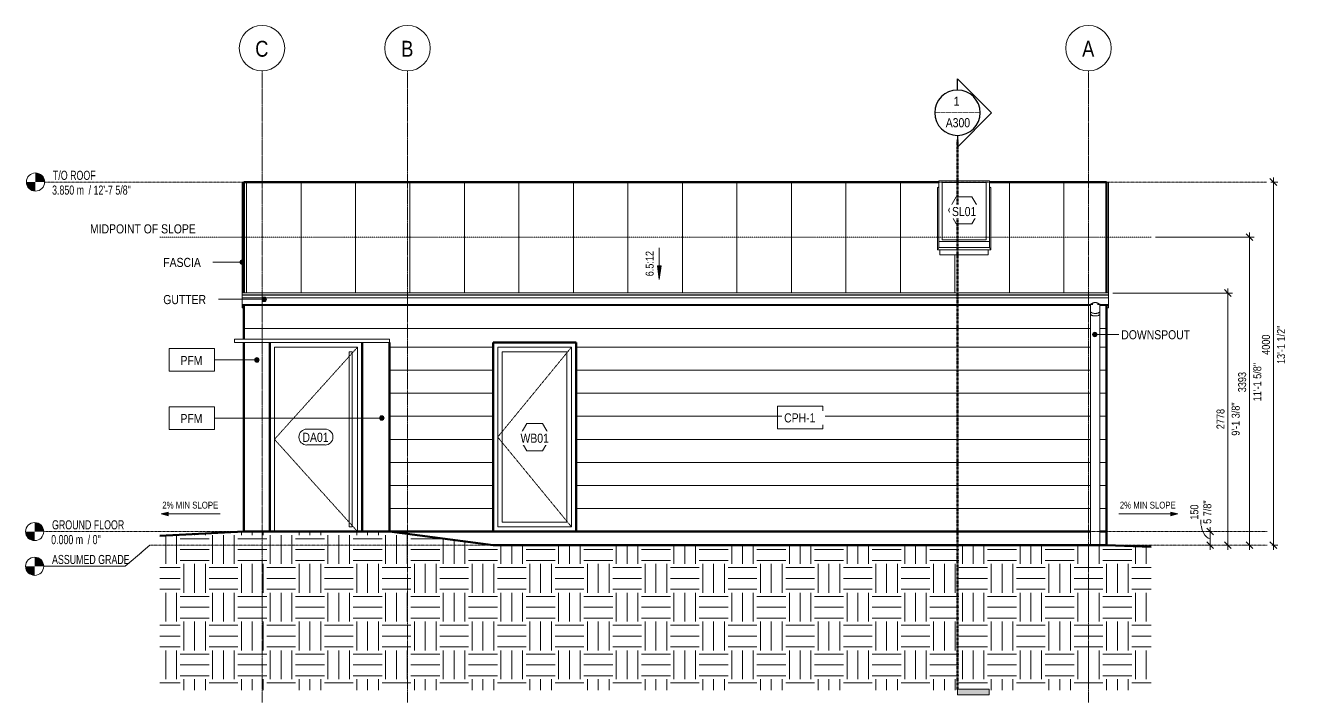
# Model space of a CAD drawing. Header units: millimetres. Extents: x -62626 to -9567, y -1907 to 5592.
# Drawn here: x -23606 to -9567, y -1883 to 5575 of the extents above; entities that cross this region are included whole.
import ezdxf

# ---------------------------------------------------------------- set-up
doc = ezdxf.new("R2010")
doc.units = ezdxf.units.MM
for name, pattern in [('CMHC_Center - Large', [18, 9, -3, 3, -3]), ('CMHC_Center - Medium', [12, 6, -2, 2, -2]), ('CMHC_Center - Small', [4.5, 2.25, -0.75, 0.75, -0.75]), ('CMHC_Dash - Small', [2, 1, -1])]:
    doc.linetypes.add(name, pattern=pattern)
for name, color, linetype, lineweight in [('A-ANNO-DIMS', 7, 'Continuous', 9), ('A-ANNO-DIMS-50', 7, 'Continuous', 9), ('A-ANNO-IDEN', 7, 'Continuous', 9), ('A-ANNO-NOTE', 7, 'Continuous', 9), ('A-DETL-GENF', 7, 'Continuous', 18), ('A-DOOR', 7, 'Continuous', 18), ('A-DOOR-HDLN', 7, 'CMHC_Dash - Small', 18), ('A-DOOR-IDEN', 7, 'Continuous', 18), ('A-FLOR-LEVL', 7, 'Continuous', 9), ('A-FLOR-OTLN', 7, 'Continuous', 18), ('A-GENM', 7, 'Continuous', 18), ('A-GENM-IDEN', 7, 'Continuous', 18), ('A-GLAZ', 7, 'Continuous', 18), ('A-GLAZ-IDEN', 7, 'Continuous', 9), ('A-ROOF', 7, 'Continuous', 18), ('A-ROOF-IDEN', 7, 'Continuous', 9), ('A-ROOF-OTLN', 7, 'Continuous', 18), ('A-ROOF-PATT', 7, 'Continuous', 18), ('A-WALL', 7, 'Continuous', 18), ('A-WALL-PATT', 7, 'Continuous', 18), ('G-ANNO-DIMS', 7, 'Continuous', 9), ('G-ANNO-TEXT', 7, 'Continuous', 9), ('S-GRID', 7, 'Continuous', 9), ('S-GRID-IDEN', 7, 'Continuous', 9)]:
    doc.layers.add(name, color=color, linetype=linetype, lineweight=lineweight)
for name, color, linetype, lineweight, true_color in [('A-DETL', 7, 'Continuous', 18, 0x00a600), ('A-GLAZ-HDLN', 9, 'CMHC_Dash - Small', 18, 0x808080), ('G-ANNO-SYMB', 7, 'CMHC_Center - Small', 9, 0xffc640)]:
    doc.layers.add(name, color=color, linetype=linetype, lineweight=lineweight, true_color=true_color)
doc.styles.add('Arial', font='arial.ttf', dxfattribs={"height": 80})
doc.styles.add('Arial Narrow', font='ARIALN.TTF', dxfattribs={"width": 0.85, "height": 100})
doc.styles.add('Arial Narrow_1', font='ARIALN.TTF', dxfattribs={"height": 100})
doc.styles.add('Arial Narrow_2', font='ARIALN.TTF', dxfattribs={"height": 175})
doc.styles.add('Arial Narrow_3', font='ARIALN.TTF', dxfattribs={"height": 75})
doc.styles.add('Arial Narrow_4', font='ARIALN.TTF', dxfattribs={"height": 87.5})
doc.dimstyles.new('CMHC_Standard__Red_', dxfattribs={"dimscale": 304.8, "dimtxt": 89.55021, "dimasz": 0.246063, "dimexe": 0.164042, "dimexo": 0.164042, "dimgap": 0.04101, "dimtad": 1, "dimdec": 0, "dimzin": 0, "dimdsep": 46, "dimtxsty": 'Arial Narrow_4', "dimblk1": 'OBLIQUE', "dimblk2": 'OBLIQUE', "dimsah": 1, "dimcen": 0.09, "dimdle": 0.164042, "dimazin": 0, "dimtfac": 1, "dimtdec": 4, "dimtix": 1, "dimtmove": 0, "dimatfit": 3, "dimfxl": 1, "dimtvp": 1, "dimtfill": 1, "dimtolj": 1, "dimtzin": 0, "dimarcsym": 2})
doc.dimstyles.new('CMHC_Standard__Red__1', dxfattribs={"dimscale": 304.8, "dimtxt": 89.55021, "dimasz": 0.246063, "dimexe": 0.164042, "dimexo": 0.164042, "dimgap": 0.04101, "dimtad": 1, "dimdec": 0, "dimzin": 0, "dimdsep": 46, "dimtxsty": 'Arial Narrow_4', "dimblk1": 'OBLIQUE', "dimblk2": 'OBLIQUE', "dimsah": 1, "dimcen": 0.09, "dimdle": 0.164042, "dimazin": 0, "dimtfac": 1, "dimtdec": 4, "dimtix": 1, "dimtmove": 1, "dimatfit": 3, "dimfxl": 1, "dimtvp": 1, "dimtfill": 1, "dimtolj": 1, "dimtzin": 0, "dimarcsym": 2})
doc.dimstyles.new('CMHC_Standard__Red__2', dxfattribs={"dimscale": 304.8, "dimtxt": 89.55021, "dimasz": 0.246063, "dimexe": 0.164042, "dimexo": 0.164042, "dimgap": 0.04101, "dimtad": 1, "dimdec": 0, "dimzin": 0, "dimdsep": 46, "dimtxsty": 'Arial Narrow_4', "dimblk1": 'OBLIQUE', "dimblk2": 'OBLIQUE', "dimsah": 1, "dimcen": 0.09, "dimdle": 0.164042, "dimazin": 0, "dimtfac": 1, "dimtdec": 4, "dimtix": 1, "dimtmove": 2, "dimatfit": 3, "dimfxl": 1, "dimtvp": 1, "dimtfill": 1, "dimtolj": 1, "dimtzin": 0, "dimarcsym": 2})

# ---------------------------------------------------------------- blocks, each defined once
blk = doc.blocks.new('Operable - 3_0_x6_10_-8899171-ADU-1 - EAST')
at = {"layer": 'A-GLAZ'}
for p, q in [((3366, 2032), (3366, 51)), ((3366, 2032), (4179, 2032)), ((4179, 2032), (3366, 2032)), ((3366, 51), (3366, 2032)), ((4128, 1981), (3417, 1981)), ((3417, 102), (3417, 1981)), ((3417, 1981), (3417, 102)), ((3417, 1981), (4128, 1981)), ((4128, 1981), (4128, 102)), ((4128, 102), (4128, 1981)), ((4179, 51), (4179, 2032)), ((4179, 2032), (4179, 51)), ((3366, 51), (4179, 51)), ((4179, 51), (3366, 51)), ((4128, 102), (3417, 102)), ((3417, 102), (4128, 102))]:
    blk.add_line(p, q, dxfattribs=at)
at = {"layer": 'A-GLAZ-HDLN'}
for p, q in [((3366, 1041), (4179, 2032)), ((4179, 51), (3366, 1041))]:
    blk.add_line(p, q, dxfattribs=at)
blk = doc.blocks.new('Exterior - Single Panel_ Entry - 915x2032mm-8526291-ADU-1 - EAST')
at = {"layer": 'A-DOOR'}
for p, q in [((908, 0), (908, 2032)), ((908, 2032), (1823, 2032)), ((1731, 1981), (1731, 51)), ((1762, 1981), (1731, 1981)), ((1762, 51), (1762, 1981)), ((1823, 2032), (1823, 0)), ((1731, 51), (1762, 51))]:
    blk.add_line(p, q, dxfattribs=at)
at = {"layer": 'A-DOOR-HDLN'}
for p, q in [((1823, 2032), (908, 1016)), ((908, 1016), (1823, 0))]:
    blk.add_line(p, q, dxfattribs=at)
blk = doc.blocks.new('Skylight - 21_ x 54_ C08-8140695-ADU-1 - EAST')
at = {"layer": 'A-GLAZ'}
for p, q in [((8222, 3798), (8208, 3787)), ((8222, 3865), (8222, 3197)), ((8781, 3865), (8222, 3865)), ((8260, 3847), (8260, 3215)), ((8743, 3847), (8260, 3847)), ((8260, 3847), (8260, 3215)), ((8743, 3847), (8260, 3847)), ((8743, 3215), (8743, 3847)), ((8743, 3215), (8743, 3847)), ((8781, 3197), (8781, 3865)), ((8781, 3798), (8796, 3787)), ((8208, 3787), (8208, 3104)), ((8796, 3104), (8796, 3787)), ((8208, 3104), (8222, 3130)), ((8208, 3104), (8796, 3104)), ((8213, 3104), (8208, 3104)), ((8213, 3104), (8790, 3104)), ((8222, 3197), (8781, 3197)), ((8222, 3174), (8222, 3197)), ((8222, 3130), (8222, 3174)), ((8222, 3130), (8781, 3130)), ((8235, 3047), (8235, 3104)), ((8260, 3215), (8743, 3215)), ((8260, 3215), (8743, 3215)), ((8768, 3047), (8768, 3104)), ((8781, 3197), (8781, 3174)), ((8781, 3174), (8781, 3130)), ((8781, 3130), (8796, 3104)), ((8796, 3104), (8790, 3104)), ((8235, 3047), (8768, 3047))]:
    blk.add_line(p, q, dxfattribs=at)
blk = doc.blocks.new('Level - Standard-1636326-ADU-1 - EAST')
at = {"layer": 'A-FLOR-LEVL'}
h = blk.add_hatch(color=256, dxfattribs=at)
edge = h.paths.add_edge_path()
edge.add_line((-1733, -100), (-1733, 0))
edge.add_line((-1733, 0), (-1833, 0))
edge.add_arc((-1733, 0), 100, 180, 270)
h = blk.add_hatch(color=256, dxfattribs=at)
edge = h.paths.add_edge_path()
edge.add_line((-1733, 0), (-1633, 0))
edge.add_arc((-1733, 0), 100, 0, 90)
edge.add_line((-1733, 100), (-1733, 0))
blk.add_circle((-1733, 0), 100, dxfattribs=at)
blk = doc.blocks.new('Level - Standard-9115857-ADU-1 - EAST')
at = {"layer": 'A-FLOR-LEVL', "true_color": 0xff0000}
h = blk.add_hatch(color=1, dxfattribs=at)
edge = h.paths.add_edge_path()
edge.add_line((-1733, -482), (-1733, -382))
edge.add_line((-1733, -382), (-1833, -382))
edge.add_arc((-1733, -382), 100, 180, 270)
h = blk.add_hatch(color=1, dxfattribs=at)
edge = h.paths.add_edge_path()
edge.add_line((-1733, -382), (-1633, -382))
edge.add_arc((-1733, -382), 100, 0, 90)
edge.add_line((-1733, -282), (-1733, -382))
at = {"layer": 'A-FLOR-LEVL'}
blk.add_circle((-1733, -382), 100, dxfattribs=at)
blk = doc.blocks.new('Section - Standard-407976-ADU-1 - EAST')
at = {"layer": 'G-ANNO-SYMB', "linetype": 'Continuous'}
blk.add_hatch(color=7, dxfattribs=at).paths.add_polyline_path([(8778, -1737), (8428, -1737), (8428, -1797), (8778, -1797)])
at = {"layer": 'G-ANNO-SYMB', "color": 7, "linetype": 'Continuous', "lineweight": 18}
for p, q in [((8428, -1797), (8428, -1737)), ((8428, -1737), (8778, -1737)), ((8778, -1797), (8428, -1797)), ((8778, -1737), (8778, -1797))]:
    blk.add_line(p, q, dxfattribs=at)
blk = doc.blocks.new('Section - Arrow_ Empty-3208400-ADU-1 - EAST')
at = {"layer": 'G-ANNO-SYMB', "color": 7, "linetype": 'Continuous', "lineweight": 25}
for p, q in [((8428, 4864), (8428, 4986)), ((8803, 4611), (8428, 4986)), ((8803, 4611), (8428, 4235)), ((8428, 4364), (8428, 4235))]:
    blk.add_line(p, q, dxfattribs=at)
for start, end in [(90, 270), (90, 270), (270, 90), (270, 90)]:
    blk.add_arc((8428, 4614), 250, start, end, dxfattribs=at)
blk = doc.blocks.new('CMHC_Tag - Window - Plan-8590417-ADU-1 - EAST')
at = {"layer": 'A-ANNO-NOTE'}
for p, q in [((3686, 1191), (3599, 1041)), ((3859, 1191), (3686, 1191)), ((3946, 1041), (3859, 1191)), ((3599, 1041), (3686, 891)), ((3859, 891), (3946, 1041)), ((3686, 891), (3859, 891))]:
    blk.add_line(p, q, dxfattribs=at)
blk = doc.blocks.new('CMHC_Tag - Door - Standard-379181-ADU-1 - EAST')
at = {"layer": 'A-ANNO-NOTE'}
for p, q in [((1465, 1129), (1265, 1129)), ((1265, 954), (1465, 954))]:
    blk.add_line(p, q, dxfattribs=at)
for centre, start, end in [((1265, 1041), 90, 270), ((1465, 1041), 270, 90)]:
    blk.add_arc(centre, 87.5, start, end, dxfattribs=at)
blk = doc.blocks.new('Grid - Standard-408483-ADU-1 - EAST')
at = {"layer": 'S-GRID-IDEN'}
blk.add_circle((9871, 5325), 250, dxfattribs=at)
for start, end in [(0, 180), (180, 360)]:
    blk.add_arc((9871, 5325), 250, start, end, dxfattribs=at)
blk = doc.blocks.new('CMHC_Tag - Window - Elevation-5642712-ADU-1 - EAST')
at = {"layer": 'A-ANNO-NOTE'}
for p, q in [((8415, 3689), (8328, 3539)), ((8588, 3689), (8415, 3689)), ((8675, 3539), (8588, 3689)), ((8328, 3539), (8415, 3389)), ((8588, 3389), (8675, 3539)), ((8415, 3389), (8588, 3389))]:
    blk.add_line(p, q, dxfattribs=at)
blk = doc.blocks.new('CMHC_Tag - Material - Standard-7027297-ADU-1 - EAST')
at = {"layer": 'A-ANNO-NOTE'}
for p, q in [((6447, 1383), (6447, 1133)), ((6947, 1383), (6447, 1383)), ((6947, 1133), (6947, 1383)), ((6447, 1133), (6947, 1133))]:
    blk.add_line(p, q, dxfattribs=at)
blk = doc.blocks.new('CMHC_Graphic - Minimum Slope - 2_ Min-8593698-ADU-1 - EAST')
at = {"layer": 'A-ANNO-NOTE'}
blk.add_hatch(color=256, dxfattribs=at).paths.add_polyline_path([(10779, 215), (10856, 194), (10779, 174)])
for p, q in [((10779, 194), (10206, 194)), ((10779, 215), (10779, 174)), ((10856, 194), (10779, 215)), ((10779, 174), (10856, 194))]:
    blk.add_line(p, q, dxfattribs=at)
blk = doc.blocks.new('CMHC_Graphic - Minimum Slope - 2_ Min-8593703-ADU-1 - EAST')
at = {"layer": 'A-ANNO-NOTE'}
blk.add_hatch(color=256, dxfattribs=at).paths.add_polyline_path([(-261, 215), (-261, 174), (-338, 194)])
for p, q in [((-261, 215), (-338, 194)), ((-338, 194), (-261, 174)), ((-261, 174), (-261, 215)), ((-261, 194), (312, 194))]:
    blk.add_line(p, q, dxfattribs=at)
blk = doc.blocks.new('DIMBLOCK13-ADU-1 - EAST')
at = {"layer": 'A-ANNO-DIMS-50', "color": 1, "lineweight": 18, "true_color": 0xff0000, "transparency": 16777216}
for p, q in [((-9866, 3850), (-9904, 3888)), ((-9866, 3850), (-9829, 3813)), ((-9866, -150), (-9904, -112)), ((-9866, -150), (-9829, -187))]:
    blk.add_line(p, q, dxfattribs=at)
at = {"layer": 'A-ANNO-DIMS-50', "color": 1, "true_color": 0xff0000, "transparency": 16777216}
for p, q in [((-9866, 3850), (-9893, 3850)), ((-9866, 3900), (-9866, -200)), ((-9866, 3850), (-9816, 3850)), ((-9866, -150), (-9883, -150)), ((-9866, -150), (-9816, -150))]:
    blk.add_line(p, q, dxfattribs=at)
at = {"layer": 'A-ANNO-DIMS-50', "color": 0, "transparency": 16777216, "insert": (-9825, 1846), "char_height": 87.5, "width": 506.6, "attachment_point": 1, "rotation": 90, "line_spacing_factor": 0.974696, "style": 'Arial Narrow_4', "bg_fill": 3, "box_fill_scale": 1.25, "bg_fill_color": 256, "bg_fill_true_color": 13158600, "bg_fill_transparency": 0}
blk.add_mtext('13\'-1 1/2"', dxfattribs=at)
at = {"layer": 'A-ANNO-DIMS-50', "color": 0, "transparency": 16777216, "insert": (-9992, 1947), "char_height": 87.5, "width": 266.09, "attachment_point": 1, "rotation": 90, "line_spacing_factor": 0.974696, "style": 'Arial Narrow_4', "bg_fill": 3, "box_fill_scale": 1.25, "bg_fill_color": 256, "bg_fill_true_color": 13158600, "bg_fill_transparency": 0}
blk.add_mtext('4000', dxfattribs=at)
blk = doc.blocks.new('_Oblique')
at = {"color": 0, "linetype": 'ByBlock', "lineweight": -2}
blk.add_line((-0.5, -0.5), (0.5, 0.5), dxfattribs=at)
blk = doc.blocks.new('DIMBLOCK14-ADU-1 - EAST')
at = {"layer": 'A-ANNO-DIMS-50', "color": 1, "true_color": 0xff0000, "transparency": 16777216}
for p, q in [((-10129, 3243), (-11163, 3243)), ((-10129, 3293), (-10129, -200)), ((-10129, 3243), (-10079, 3243)), ((-10129, -150), (-10179, -150)), ((-10129, -150), (-10126, -150))]:
    blk.add_line(p, q, dxfattribs=at)
at = {"layer": 'A-ANNO-DIMS-50', "color": 1, "lineweight": 18, "true_color": 0xff0000, "transparency": 16777216}
for p, q in [((-10129, 3243), (-10166, 3281)), ((-10129, 3243), (-10091, 3206)), ((-10129, -150), (-10166, -112)), ((-10129, -150), (-10091, -187))]:
    blk.add_line(p, q, dxfattribs=at)
at = {"layer": 'A-ANNO-DIMS-50', "color": 0, "transparency": 16777216, "insert": (-10087, 1435), "char_height": 87.5, "width": 506.6, "attachment_point": 1, "rotation": 90, "line_spacing_factor": 0.974696, "style": 'Arial Narrow_4', "bg_fill": 3, "box_fill_scale": 1.25, "bg_fill_color": 256, "bg_fill_true_color": 13158600, "bg_fill_transparency": 0}
blk.add_mtext('11\'-1 5/8"', dxfattribs=at)
at = {"layer": 'A-ANNO-DIMS-50', "color": 0, "transparency": 16777216, "insert": (-10254, 1535), "char_height": 87.5, "width": 266.09, "attachment_point": 1, "rotation": 90, "line_spacing_factor": 0.974696, "style": 'Arial Narrow_4', "bg_fill": 3, "box_fill_scale": 1.25, "bg_fill_color": 256, "bg_fill_true_color": 13158600, "bg_fill_transparency": 0}
blk.add_mtext('3393', dxfattribs=at)
blk = doc.blocks.new('DIMBLOCK15-ADU-1 - EAST')
at = {"layer": 'A-ANNO-DIMS-50', "color": 1, "true_color": 0xff0000, "transparency": 16777216}
for p, q in [((-10366, 2678), (-10366, -200)), ((-10366, 2628), (-11633, 2628)), ((-10366, 2628), (-10316, 2628)), ((-10366, -150), (-10416, -150)), ((-10366, -150), (-10363, -150))]:
    blk.add_line(p, q, dxfattribs=at)
at = {"layer": 'A-ANNO-DIMS-50', "color": 1, "lineweight": 18, "true_color": 0xff0000, "transparency": 16777216}
for p, q in [((-10366, 2628), (-10404, 2666)), ((-10366, 2628), (-10329, 2591)), ((-10366, -150), (-10404, -112)), ((-10366, -150), (-10329, -187))]:
    blk.add_line(p, q, dxfattribs=at)
at = {"layer": 'A-ANNO-DIMS-50', "color": 0, "transparency": 16777216, "insert": (-10325, 1056), "char_height": 87.5, "width": 440.08, "attachment_point": 1, "rotation": 90, "line_spacing_factor": 0.974696, "style": 'Arial Narrow_4', "bg_fill": 3, "box_fill_scale": 1.25, "bg_fill_color": 256, "bg_fill_true_color": 13158600, "bg_fill_transparency": 0}
blk.add_mtext('9\'-1 3/8"', dxfattribs=at)
at = {"layer": 'A-ANNO-DIMS-50', "color": 0, "transparency": 16777216, "insert": (-10492, 1128), "char_height": 87.5, "width": 266.09, "attachment_point": 1, "rotation": 90, "line_spacing_factor": 0.974696, "style": 'Arial Narrow_4', "bg_fill": 3, "box_fill_scale": 1.25, "bg_fill_color": 256, "bg_fill_true_color": 13158600, "bg_fill_transparency": 0}
blk.add_mtext('2778', dxfattribs=at)
blk = doc.blocks.new('DIMBLOCK16-ADU-1 - EAST')
at = {"layer": 'A-ANNO-DIMS-50', "color": 1, "true_color": 0xff0000, "transparency": 16777216}
for p, q in [((-10562, 0), (-10612, 0)), ((-10562, 50), (-10562, -200)), ((-10562, 0), (-10559, 0)), ((-10562, -150), (-10612, -150)), ((-10562, -150), (-10559, -150))]:
    blk.add_line(p, q, dxfattribs=at)
at = {"layer": 'A-ANNO-DIMS-50', "color": 1, "lineweight": 18, "true_color": 0xff0000, "transparency": 16777216}
for p, q in [((-10562, 0), (-10600, 38)), ((-10562, 0), (-10525, -37)), ((-10562, -150), (-10600, -112)), ((-10562, -150), (-10525, -187))]:
    blk.add_line(p, q, dxfattribs=at)
at = {"layer": 'A-ANNO-DIMS-50', "color": 1, "true_color": 0xff0000, "transparency": 16777216}
blk.add_ellipse((-10562, 131), major_axis=(0, 206), ratio=0.504816, start_param=1.570796, end_param=3.141593, dxfattribs=at)
at = {"layer": 'A-ANNO-DIMS-50', "color": 0, "transparency": 16777216, "insert": (-10637, 85), "char_height": 87.5, "width": 310.44, "attachment_point": 1, "rotation": 90, "line_spacing_factor": 0.974696, "style": 'Arial Narrow_4', "bg_fill": 3, "box_fill_scale": 1.25, "bg_fill_color": 256, "bg_fill_true_color": 13158600, "bg_fill_transparency": 0}
blk.add_mtext('5 7/8"', dxfattribs=at)
at = {"layer": 'A-ANNO-DIMS-50', "color": 0, "transparency": 16777216, "insert": (-10780, 131), "char_height": 87.5, "width": 199.57, "attachment_point": 1, "rotation": 90, "line_spacing_factor": 0.974696, "style": 'Arial Narrow_4', "bg_fill": 3, "box_fill_scale": 1.25, "bg_fill_color": 256, "bg_fill_true_color": 13158600, "bg_fill_transparency": 0}
blk.add_mtext('150', dxfattribs=at)

msp = doc.modelspace()

# ---------------------------------------------------------------- hatches: boundary and pattern name
at = {"layer": 'A-ANNO-IDEN'}
h = msp.add_hatch(color=256, dxfattribs=at)
edge = h.paths.add_edge_path()
edge.add_arc((-21058.2, 1890.9), 25, 0, 360)
h = msp.add_hatch(color=256, dxfattribs=at)
edge = h.paths.add_edge_path()
edge.add_arc((-19683.2, 1250.7), 25, 0, 360)
at = {"layer": 'A-DETL-GENF', "true_color": 0x808080}
h = msp.add_hatch(dxfattribs=at)
h.set_pattern_fill('FP_16', color=8, style=0, pattern_type=2)
h.set_pattern_definition([(0, (-20315.54, 0), (317.5, 317.5), [317.5, -317.5]), (0, (-20315.54, 119.06), (317.5, 317.5), [317.5, -317.5]), (0, (-20315.54, 238.12), (317.5, 317.5), [317.5, -317.5]), (90, (-20275.86, 277.8), (-317.5, 317.5), [317.5, -317.5]), (90, (-20156.8, 277.8), (-317.5, 317.5), [317.5, -317.5]), (90, (-20037.73, 277.8), (-317.5, 317.5), [317.5, -317.5])])
h.paths.add_polyline_path([(-19398.3, -1747.3), (-11212.7, -1747.3), (-11212.7, -167.1), (-11701.9, -150), (-18457.7, -150), (-19599.3, 0), (-21201.9, 0), (-22126.8, -48.5), (-22126.8, -1747.3)])
at = {"layer": 'A-GENM-IDEN'}
h = msp.add_hatch(color=256, dxfattribs=at)
edge = h.paths.add_edge_path()
edge.add_arc((-11831.8, 2171), 25, 0, 360)
at = {"layer": 'A-ROOF-IDEN'}
h = msp.add_hatch(color=256, dxfattribs=at)
edge = h.paths.add_edge_path()
edge.add_arc((-21220.9, 2967.9), 25, 0, 360)
h = msp.add_hatch(color=256, dxfattribs=at)
edge = h.paths.add_edge_path()
edge.add_arc((-20978.1, 2558.7), 25, 0, 360)
at = {"layer": 'A-ROOF-PATT', "true_color": 0x808080}
h = msp.add_hatch(dxfattribs=at)
h.set_pattern_fill('FP_14', color=8, style=0, pattern_type=2)
h.set_pattern_definition([(90, (-21772.8, 10751.35), (-600, 4e-14), [])])
h.paths.add_polyline_path([(-21201.9, 2628.2), (-11701.9, 2628.2), (-11701.9, 3850), (-12991.8, 3850), (-12991.8, 3798), (-12977.2, 3786.7), (-12977.2, 3104.5), (-12982.4, 3103.7), (-13004.5, 3103.7), (-13004.5, 3046.6), (-13537.9, 3046.6), (-13537.9, 3103.7), (-13560, 3103.7), (-13565.2, 3104.5), (-13565.2, 3786.7), (-13550.6, 3798), (-13550.6, 3850), (-21201.9, 3850), (-21201.9, 2799.1)])
at = {"layer": 'A-ROOF-PATT', "true_color": 0xb9b9b9}
h = msp.add_hatch(dxfattribs=at)
h.set_pattern_fill('FP_15', color=9, style=0, pattern_type=2)
h.set_pattern_definition([(0, (-21772.83, 2745), (0, 254), [])])
h.paths.add_polyline_path([(-21201.9, 2191), (-11878.7, 2191), (-11878.2, 2467.6), (-11877.9, 2503.3), (-21201.9, 2503.3), (-21201.9, 2420.2)])
h.paths.add_polyline_path([(-11777.1, 2191), (-11701.9, 2191), (-11701.9, 2503.3), (-11777.9, 2503.3), (-11777.1, 2372.9), (-11777.1, 2230.8)])
at = {"layer": 'A-WALL-PATT', "true_color": 0xb9b9b9}
h = msp.add_hatch(dxfattribs=at)
h.set_pattern_fill('FP_13', color=9, style=0, pattern_type=2)
h.set_pattern_definition([(0, (-11844.88, 0), (0, 254), [])])
h.paths.add_polyline_path([(-19599.3, 0), (-18457.7, 0), (-18457.7, 2082.8), (-17543.3, 2082.8), (-17543.3, 0), (-11878.7, 0), (-11878.7, 2191), (-19599.3, 2191), (-19599.3, 147.1)])
h.paths.add_polyline_path([(-11701.9, 0), (-11701.9, 2191), (-11777.1, 2191), (-11777.1, 0), (-11724.3, 0)])

# ---------------------------------------------------------------- linework, layer by layer
at = {"layer": 'A-ANNO-IDEN'}
for p, q in [((-21058.2, 1890.9), (-21523.8, 1890.9)), ((-19683.2, 1250.7), (-21523.8, 1250.7))]:
    msp.add_line(p, q, dxfattribs=at)
for centre in [(-21058.2, 1890.9), (-19683.2, 1250.7)]:
    msp.add_circle(centre, 25, dxfattribs=at)
at = {"layer": 'A-DETL', "color": 7, "linetype": 'CMHC_Dash - Small'}
for p, q in [((-11212.7, 3243), (-22126.8, 3243)), ((-21201.9, 0), (-21303.5, 0)), ((-21201.9, 0), (-21303.5, 0)), ((-17543.3, 0), (-19599.3, 0))]:
    msp.add_line(p, q, dxfattribs=at)
at = {"layer": 'A-DETL', "color": 7, "lineweight": 50}
for p, q in [((-21201.9, 0), (-22126.8, -48.5)), ((-19599.3, 0), (-21201.9, 0)), ((-18457.7, -150), (-19599.3, 0)), ((-11701.9, -150), (-18457.7, -150)), ((-11212.7, -167.1), (-11701.9, -150))]:
    msp.add_line(p, q, dxfattribs=at)
at = {"layer": 'A-FLOR-LEVL', "color": 1, "linetype": 'CMHC_Center - Medium', "true_color": 0xff0000}
msp.add_line((-22238, -150), (-9932.8, -150), dxfattribs=at)
at = {"layer": 'A-FLOR-OTLN', "lineweight": 50}
for p, q in [((-11878.6, 0), (-19599.3, 0)), ((-11701.9, -150), (-11701.9, 0))]:
    msp.add_line(p, q, dxfattribs=at)
at = {"layer": 'A-GENM'}
for p, q in [((-11878.7, 2507.4), (-11878.7, 2506.3)), ((-11878.7, 2503.3), (-11878.7, 2424.3)), ((-11878.7, 2424.3), (-11878.7, 2396.2)), ((-11878.7, 2396.2), (-11878.7, -150)), ((-11878.6, 2506.2), (-11853.9, 2506.2)), ((-11801.9, 2506.2), (-11777.1, 2506.2)), ((-11777.1, 2506.3), (-11777.1, 2507.4)), ((-11777.1, 2424.3), (-11777.1, 2503.3)), ((-11777.1, 2396.2), (-11777.1, 2424.3)), ((-11777.1, -150), (-11777.1, 2396.2))]:
    msp.add_line(p, q, dxfattribs=at)
for points, knots in [([(-11878.7, 2503.3), (-11878.7, 2503.3), (-11878.5, 2503.4), (-11877.9, 2503.7), (-11877, 2504.3), (-11876.2, 2504.9), (-11875.9, 2505.1)], [-0.5, -0.5, -0.5, -0.5, -0.47222222, -0.44444444, -0.41666667, -0.39644919, -0.39644919, -0.39644919, -0.39644919]), ([(-11827.9, 2403.3), (-11832.3, 2403.3), (-11841.2, 2403.8), (-11853.6, 2405.9), (-11864.2, 2409.3), (-11871, 2413), (-11875, 2416.3), (-11877.1, 2418.9), (-11878.4, 2421.6), (-11878.7, 2423.4), (-11878.7, 2424.3)], [0, 0, 0, 0, 0.08333333, 0.16666667, 0.25, 0.33333333, 0.375, 0.41666667, 0.45833333, 0.5, 0.5, 0.5, 0.5]), ([(-11827.9, 2375.2), (-11832.3, 2375.2), (-11841.2, 2375.7), (-11853.6, 2377.8), (-11864.2, 2381.2), (-11871, 2384.9), (-11875, 2388.2), (-11877.1, 2390.8), (-11878.4, 2393.5), (-11878.7, 2395.3), (-11878.7, 2396.2)], [0, 0, 0, 0, 0.08333333, 0.16666667, 0.25, 0.33333333, 0.375, 0.41666667, 0.45833333, 0.5, 0.5, 0.5, 0.5]), ([(-11872.7, 2507.1), (-11872.4, 2507.4), (-11871.6, 2507.8), (-11870.5, 2508.4), (-11868.9, 2509.4), (-11866.7, 2510.8), (-11864.2, 2512.2), (-11862.4, 2513.1), (-11861.4, 2513.6), (-11861, 2513.9), (-11860.8, 2514)], [-0.34722222, -0.34722222, -0.34722222, -0.34722222, -0.33333333, -0.31944444, -0.30555556, -0.27777778, -0.25, -0.23611111, -0.22916667, -0.22429818, -0.22429818, -0.22429818, -0.22429818]), ([(-11860.5, 2514.1), (-11860.2, 2514.2), (-11859.7, 2514.5), (-11858.6, 2515), (-11856.5, 2516), (-11853.5, 2517.4), (-11850.3, 2518.7), (-11847.7, 2519.6), (-11845.6, 2520.2), (-11843.5, 2520.7), (-11840.7, 2521.4), (-11835.5, 2522.3), (-11831, 2522.8), (-11827.9, 2522.9)], [-0.22222222, -0.22222222, -0.22222222, -0.22222222, -0.21527778, -0.20833333, -0.19444444, -0.16666667, -0.13888889, -0.125, -0.11111111, -0.09722222, -0.08333333, -0.05555556, 0, 0, 0, 0]), ([(-11827.9, 2522.9), (-11824.8, 2522.8), (-11820.2, 2522.3), (-11815.1, 2521.4), (-11812.2, 2520.7), (-11810.1, 2520.2), (-11808.1, 2519.6), (-11805.4, 2518.7), (-11802.2, 2517.4), (-11799.2, 2516), (-11797.2, 2515), (-11796.1, 2514.5), (-11795.5, 2514.2), (-11795.3, 2514.1)], [-1, -1, -1, -1, -0.94444444, -0.91666667, -0.90277778, -0.88888889, -0.875, -0.86111111, -0.83333333, -0.80555556, -0.79166667, -0.78472222, -0.77777778, -0.77777778, -0.77777778, -0.77777778]), ([(-11777.1, 2424.3), (-11777.1, 2423.4), (-11777.4, 2421.6), (-11778.7, 2418.9), (-11780.8, 2416.3), (-11784.7, 2413), (-11791.5, 2409.3), (-11802.2, 2405.9), (-11814.6, 2403.8), (-11823.5, 2403.3), (-11827.9, 2403.3)], [0.5, 0.5, 0.5, 0.5, 0.54166667, 0.58333333, 0.625, 0.66666667, 0.75, 0.83333333, 0.91666667, 1, 1, 1, 1]), ([(-11777.1, 2396.2), (-11777.1, 2395.3), (-11777.4, 2393.5), (-11778.7, 2390.8), (-11780.8, 2388.2), (-11784.7, 2384.9), (-11791.5, 2381.2), (-11802.2, 2377.8), (-11814.6, 2375.7), (-11823.5, 2375.2), (-11827.9, 2375.2)], [0.5, 0.5, 0.5, 0.5, 0.54166667, 0.58333333, 0.625, 0.66666667, 0.75, 0.83333333, 0.91666667, 1, 1, 1, 1]), ([(-11795, 2514), (-11794.8, 2513.9), (-11794.3, 2513.6), (-11793.4, 2513.1), (-11791.5, 2512.2), (-11789.1, 2510.8), (-11786.9, 2509.4), (-11785.3, 2508.4), (-11784.1, 2507.8), (-11783.4, 2507.4), (-11783.1, 2507.1)], [-0.77570182, -0.77570182, -0.77570182, -0.77570182, -0.77083333, -0.76388889, -0.75, -0.72222222, -0.69444444, -0.68055556, -0.66666667, -0.65277778, -0.65277778, -0.65277778, -0.65277778]), ([(-11779.9, 2505.1), (-11779.5, 2504.9), (-11778.8, 2504.3), (-11778.2, 2503.9), (-11777.9, 2503.8)], [-0.603550814, -0.603550814, -0.603550814, -0.603550814, -0.583333333, -0.555555556, -0.555555556, -0.555555556, -0.555555556])]:
    msp.add_open_spline(points, degree=3, knots=knots, dxfattribs=at)
at = {"layer": 'A-GENM-IDEN'}
msp.add_line((-11831.8, 2171), (-11540.4, 2171), dxfattribs=at)
msp.add_circle((-11831.8, 2171), 25, dxfattribs=at)
at = {"layer": 'A-ROOF', "lineweight": 50}
for p, q in [((-13550.6, 3850), (-21201.9, 3850)), ((-21201.9, 3850), (-21201.9, 2628.2)), ((-11701.9, 3850), (-12991.8, 3850)), ((-11701.9, 2628.2), (-11701.9, 3850)), ((-21201.9, 2503.3), (-21201.9, 2191)), ((-11701.9, 2191), (-11701.9, 2503.3))]:
    msp.add_line(p, q, dxfattribs=at)
at = {"layer": 'A-ROOF-IDEN'}
for p, q in [((-21220.9, 2967.9), (-21658.9, 2967.9)), ((-20978.1, 2558.7), (-21605.9, 2558.7))]:
    msp.add_line(p, q, dxfattribs=at)
for centre in [(-21220.9, 2967.9), (-20978.1, 2558.7)]:
    msp.add_circle(centre, 25, dxfattribs=at)
at = {"layer": 'A-ROOF-OTLN'}
for p, q in [((-21220.9, 3850), (-21201.9, 3850)), ((-21220.9, 3850), (-21220.9, 2609.7)), ((-11682.9, 3850), (-11701.9, 3850)), ((-11682.9, 2609.7), (-11682.9, 3850)), ((-21220.9, 2628.2), (-11682.9, 2628.2)), ((-21220.9, 2609.3), (-21220.9, 2491.4)), ((-11682.9, 2609.3), (-21220.9, 2609.3)), ((-11682.9, 2603.2), (-21220.9, 2603.2)), ((-21220.9, 2574.3), (-11682.9, 2574.3)), ((-11682.9, 2491.4), (-11682.9, 2609.3)), ((-21220.9, 2503.2), (-11852.2, 2503.2)), ((-21201.9, 2491.4), (-21220.9, 2491.4)), ((-21220.9, 2491), (-21220.9, 2466.4)), ((-21220.9, 2466.4), (-21201.9, 2466.4)), ((-11803.3, 2503.2), (-11682.9, 2503.2)), ((-11701.9, 2491.4), (-11682.9, 2491.4)), ((-11701.9, 2466.4), (-11682.9, 2466.4)), ((-11682.9, 2466.4), (-11682.9, 2491))]:
    msp.add_line(p, q, dxfattribs=at)
at = {"layer": 'A-WALL'}
for p, q in [((-21303.5, 2120.9), (-21303.5, 2082.8)), ((-19599.3, 2120.9), (-21303.5, 2120.9)), ((-19599.3, 2120.9), (-19599.3, 2082.8)), ((-21303.5, 2082.8), (-19599.3, 2082.8))]:
    msp.add_line(p, q, dxfattribs=at)
at = {"layer": 'A-WALL', "lineweight": 50}
for p, q in [((-21201.9, 2120.9), (-21201.9, 2191)), ((-11701.9, 0), (-11701.9, 2191)), ((-21201.9, 0), (-21201.9, 2082.8)), ((-20915.9, 0), (-20915.9, 2082.8)), ((-19899.3, 2082.8), (-19899.3, 0)), ((-19599.3, 2082.8), (-19599.3, 0)), ((-18457.7, 0), (-18457.7, 2082.8)), ((-18457.7, 2082.8), (-17543.3, 2082.8)), ((-17543.3, 2082.8), (-17543.3, 0)), ((-11777.2, 0), (-11701.9, 0))]:
    msp.add_line(p, q, dxfattribs=at)
at = {"layer": 'G-ANNO-SYMB', "color": 8, "linetype": 'CMHC_Center - Medium', "lineweight": 50, "true_color": 0x808080}
msp.add_line((-13345.1, 4313.8), (-13345.1, -1746.6), dxfattribs=at)
at = {"layer": 'S-GRID', "color": 8, "linetype": 'CMHC_Center - Large', "true_color": 0x808080}
for p, q in [((-21001.9, -1882.8), (-21001.9, 5074.8)), ((-19399.3, -1882.8), (-19399.3, 5074.8)), ((-11901.9, -1882.8), (-11901.9, 5074.8))]:
    msp.add_line(p, q, dxfattribs=at)

# ---------------------------------------------------------------- block references
at = {"layer": 'A-ANNO-IDEN'}
for p in [(-28471.1, 632.4), (-28471.1, -7.8), (-21772.8, 0)]:
    msp.add_blockref('CMHC_Tag - Material - Standard-7027297-ADU-1 - EAST', p, dxfattribs=at)
at = {"layer": 'A-ANNO-NOTE'}
for name in ['CMHC_Graphic - Minimum Slope - 2_ Min-8593703-ADU-1 - EAST', 'CMHC_Graphic - Minimum Slope - 2_ Min-8593698-ADU-1 - EAST']:
    msp.add_blockref(name, (-21772.8, 0), dxfattribs=at)
at = {"layer": 'A-DOOR-HDLN'}
msp.add_blockref('Exterior - Single Panel_ Entry - 915x2032mm-8526291-ADU-1 - EAST', (-21772.8, 0), dxfattribs=at)
at = {"layer": 'A-DOOR-IDEN'}
msp.add_blockref('CMHC_Tag - Door - Standard-379181-ADU-1 - EAST', (-21772.8, 0), dxfattribs=at)
at = {"layer": 'A-FLOR-LEVL'}
for name, p in [('Level - Standard-1636326-ADU-1 - EAST', (-21762.9, 3850)), ('Level - Standard-1636326-ADU-1 - EAST', (-21772.8, 0)), ('Level - Standard-9115857-ADU-1 - EAST', (-21772.8, 0))]:
    msp.add_blockref(name, p, dxfattribs=at)
at = {"layer": 'A-GLAZ'}
for name in ['Skylight - 21_ x 54_ C08-8140695-ADU-1 - EAST', 'Operable - 3_0_x6_10_-8899171-ADU-1 - EAST']:
    msp.add_blockref(name, (-21772.8, 0), dxfattribs=at)
at = {"layer": 'A-GLAZ-IDEN'}
for name in ['CMHC_Tag - Window - Elevation-5642712-ADU-1 - EAST', 'CMHC_Tag - Window - Plan-8590417-ADU-1 - EAST']:
    msp.add_blockref(name, (-21772.8, 0), dxfattribs=at)
at = {"layer": 'G-ANNO-SYMB', "color": 7, "linetype": 'Continuous', "lineweight": 25}
for name in ['Section - Arrow_ Empty-3208400-ADU-1 - EAST', 'Section - Standard-407976-ADU-1 - EAST']:
    msp.add_blockref(name, (-21772.8, 0), dxfattribs=at)
at = {"layer": 'S-GRID-IDEN'}
for p in [(-30872.8, 0), (-29270.2, 0), (-21772.8, 0)]:
    msp.add_blockref('Grid - Standard-408483-ADU-1 - EAST', p, dxfattribs=at)

# ---------------------------------------------------------------- texts
at = {"layer": 'A-ANNO-NOTE', "char_height": 75, "width": 757.595, "attachment_point": 1, "style": 'Arial Narrow_3'}
for insert in [(-22099.6, 328.8), (-11556.8, 328.8)]:
    msp.add_mtext('2% MIN SLOPE', dxfattribs=dict(at, insert=insert))
at = {"layer": 'A-DOOR-IDEN', "lineweight": 9, "insert": (-20556, 1088.3), "char_height": 100, "width": 356.751, "attachment_point": 1, "style": 'Arial Narrow_1'}
msp.add_mtext('DA01', dxfattribs=at)
at = {"layer": 'G-ANNO-SYMB', "color": 7, "linetype": 'Continuous', "attachment_point": 1}
for s, insert, char_height, width, style in [('1', (-13386.1, 4790), 100, 80.169, 'Arial Narrow_1'), ('________', (-13596.5, 4715.6), 80, 609.282, 'Arial'), ('A300', (-13473.2, 4553.9), 100, 336.709, 'Arial Narrow_1')]:
    msp.add_mtext(s, dxfattribs=dict(at, insert=insert, char_height=char_height, width=width, style=style))

# ---------------------------------------------------------------- next in the draw order: texts
at = {"layer": 'A-ANNO-IDEN', "char_height": 100, "attachment_point": 1, "style": 'Arial Narrow_1', "bg_fill": 3, "box_fill_scale": 1.25, "bg_fill_color": 256, "bg_fill_true_color": 13158600, "bg_fill_transparency": 0}
for s, insert, width in [('PFM', (-21899.6, 1934.8), 300.633), ('PFM', (-21899.6, 1294.6), 300.633), ('CPH-1', (-15252.6, 1302.4), 424.894)]:
    msp.add_mtext(s, dxfattribs=dict(at, insert=insert, width=width))
at = {"layer": 'A-FLOR-LEVL', "char_height": 100, "attachment_point": 1, "style": 'Arial Narrow', "bg_fill": 3, "box_fill_scale": 1.25, "bg_fill_color": 256, "bg_fill_true_color": 13158600, "bg_fill_transparency": 0}
for s, insert, width in [('T/O ROOF', (-23303.9, 3974.4), 579.219), ('GROUND FLOOR', (-23313.8, 124.4), 971.044)]:
    msp.add_mtext(s, dxfattribs=dict(at, insert=insert, width=width))
at = {"layer": 'A-GENM-IDEN', "lineweight": 9, "insert": (-11540.4, 2218.1), "char_height": 100, "width": 929.957, "attachment_point": 1, "style": 'Arial Narrow_1', "bg_fill": 3, "box_fill_scale": 1.25, "bg_fill_color": 256, "bg_fill_true_color": 13158600, "bg_fill_transparency": 0}
msp.add_mtext('DOWNSPOUT', dxfattribs=at)
at = {"layer": 'A-GLAZ-IDEN', "char_height": 100, "attachment_point": 1, "style": 'Arial Narrow_1', "bg_fill": 3, "box_fill_scale": 1.25, "bg_fill_color": 256, "bg_fill_true_color": 13158600, "bg_fill_transparency": 0}
for s, insert, width in [('SL01', (-13404.6, 3575.5), 336.709), ('WB01', (-18155.4, 1078.3), 388.818)]:
    msp.add_mtext(s, dxfattribs=dict(at, insert=insert, width=width))
at = {"layer": 'A-ROOF-IDEN', "char_height": 100, "attachment_point": 1, "style": 'Arial Narrow_1', "bg_fill": 3, "box_fill_scale": 1.25, "bg_fill_color": 256, "bg_fill_true_color": 13158600, "bg_fill_transparency": 0}
for s, insert, width in [('FASCIA', (-22088.9, 3015), 517.088), ('GUTTER', (-22088.9, 2605.8), 581.223)]:
    msp.add_mtext(s, dxfattribs=dict(at, insert=insert, width=width))
at = {"layer": 'G-ANNO-DIMS', "insert": (-16777.7, 2812.1), "char_height": 87.5, "width": 333.115, "attachment_point": 1, "rotation": 90, "line_spacing_factor": 0.974696, "style": 'Arial Narrow_4', "bg_fill": 3, "box_fill_scale": 1.25, "bg_fill_color": 256, "bg_fill_true_color": 13158600, "bg_fill_transparency": 0}
msp.add_mtext('6.5:12', dxfattribs=at)
at = {"layer": 'G-ANNO-TEXT', "insert": (-22895.7, 3384.5), "char_height": 100, "width": 1443.037, "attachment_point": 1, "style": 'Arial Narrow_1', "bg_fill": 3, "box_fill_scale": 1.25, "bg_fill_color": 256, "bg_fill_true_color": 13158600, "bg_fill_transparency": 0}
msp.add_mtext('MIDPOINT OF SLOPE', dxfattribs=at)
at = {"layer": 'S-GRID-IDEN', "char_height": 175, "attachment_point": 1, "style": 'Arial Narrow_2', "bg_fill": 3, "box_fill_scale": 1.25, "bg_fill_color": 256, "bg_fill_true_color": 13158600, "bg_fill_transparency": 0}
for s, insert, width in [('C', (-21076.4, 5405.9), 176.371), ('B', (-19468.8, 5405.9), 164.346), ('A', (-11971.4, 5405.9), 164.346)]:
    msp.add_mtext(s, dxfattribs=dict(at, insert=insert, width=width))

# ---------------------------------------------------------------- next in the draw order: hatches: boundary and pattern name
at = {"layer": 'G-ANNO-DIMS'}
msp.add_hatch(color=256, dxfattribs=at).paths.add_polyline_path([(-16628.2, 2775.9), (-16608.4, 2925.9), (-16647.9, 2925.9)])

# ---------------------------------------------------------------- next in the draw order: linework, layer by layer
for p, q in [((-16628.2, 3125.9), (-16628.2, 2775.9)), ((-16608.4, 2925.9), (-16647.9, 2925.9)), ((-16647.9, 2925.9), (-16628.2, 2775.9)), ((-16628.2, 2775.9), (-16608.4, 2925.9))]:
    msp.add_line(p, q, dxfattribs=at)

# ---------------------------------------------------------------- next in the draw order: texts
at = {"layer": 'A-FLOR-LEVL', "char_height": 100, "width": 439.525, "attachment_point": 1, "style": 'Arial Narrow', "bg_fill": 3, "box_fill_scale": 1.25, "bg_fill_color": 256, "bg_fill_true_color": 13158600, "bg_fill_transparency": 0}
for s, insert in [('3.850 m', (-23313.3, 3811.7)), ('0.000 m', (-23323.2, -38.3))]:
    msp.add_mtext(s, dxfattribs=dict(at, insert=insert))

# ---------------------------------------------------------------- next in the draw order: texts
at = {"layer": 'A-FLOR-LEVL', "char_height": 100, "attachment_point": 1, "style": 'Arial Narrow', "bg_fill": 3, "box_fill_scale": 1.25, "bg_fill_color": 256, "bg_fill_true_color": 13158600, "bg_fill_transparency": 0}
for s, insert, width in [('/ 12\'-7 5/8"', (-22911.3, 3811.7), 586.034), ('/ 0"', (-22921.2, -38.3), 180.58)]:
    msp.add_mtext(s, dxfattribs=dict(at, insert=insert, width=width))

# ---------------------------------------------------------------- next in the draw order: linework, layer by layer
at = {"layer": 'A-FLOR-LEVL', "color": 8, "linetype": 'CMHC_Center - Medium', "true_color": 0x808080}
for p, q in [((-23396, 3850), (-9942.7, 3850)), ((-23405.9, 0), (-9932.8, 0))]:
    msp.add_line(p, q, dxfattribs=at)

# ---------------------------------------------------------------- next in the draw order: texts
at = {"layer": 'A-FLOR-LEVL', "color": 1, "true_color": 0xff0000, "insert": (-23313.8, -257.4), "char_height": 100, "width": 1056.223, "attachment_point": 1, "style": 'Arial Narrow', "bg_fill": 3, "box_fill_scale": 1.25, "bg_fill_color": 256, "bg_fill_true_color": 13158600, "bg_fill_transparency": 0}
msp.add_mtext('ASSUMED GRADE', dxfattribs=at)

# ---------------------------------------------------------------- next in the draw order: linework, layer by layer
at = {"layer": 'A-FLOR-LEVL', "color": 1, "true_color": 0xff0000}
for p, q in [((-22238, -150), (-22507.9, -381.9)), ((-22507.9, -381.9), (-23405.9, -381.9))]:
    msp.add_line(p, q, dxfattribs=at)

# ---------------------------------------------------------------- next in the draw order: dimensions: what is measured, and where the dimension line sits
at = {"layer": 'A-ANNO-DIMS', "color": 1, "true_color": 0xff0000}
dim = msp.add_linear_dim(base=(-9866.2, -150), p1=(-9942.7, 3850), p2=(-9932.8, -150), angle=90, dimstyle='CMHC_Standard__Red__2', override={"dimpost": '<>\\X', "dimfxl": 4000.012305}, dxfattribs=at)
dim.commit()
dim.dimension.update_dxf_attribs({"geometry": 'DIMBLOCK13-ADU-1 - EAST', "text_midpoint": (-9875.1, 1946.5), "dimtype": 160, "text_rotation": 90})

# ---------------------------------------------------------------- next in the draw order: dimensions: what is measured, and where the dimension line sits
dim = msp.add_linear_dim(base=(-10128.7, -150), p1=(-11202.8, 3243), p2=(-10075.7, -150), angle=90, dimstyle='CMHC_Standard__Red__2', override={"dimpost": '<>\\X', "dimfxl": 3575.305549}, dxfattribs=at)
dim.commit()
dim.dimension.update_dxf_attribs({"geometry": 'DIMBLOCK14-ADU-1 - EAST', "text_midpoint": (-10137.7, 1535.4), "dimtype": 160, "text_rotation": 90})

# ---------------------------------------------------------------- next in the draw order: dimensions: what is measured, and where the dimension line sits
dim = msp.add_linear_dim(base=(-10366.2, -150), p1=(-11682.9, 2628.2), p2=(-10313.2, -150), angle=90, dimstyle='CMHC_Standard__Red_', override={"dimpost": '<>\\X', "dimfxl": 3097.514635}, dxfattribs=at)
dim.commit()
dim.dimension.update_dxf_attribs({"geometry": 'DIMBLOCK15-ADU-1 - EAST', "text_midpoint": (-10366.2, 1239.1)})

# ---------------------------------------------------------------- next in the draw order: dimensions: what is measured, and where the dimension line sits
dim = msp.add_linear_dim(base=(-10562.4, -150), p1=(-10509.4, 0), p2=(-10509.4, -150), angle=90, dimstyle='CMHC_Standard__Red__1', override={"dimpost": '<>\\X', "dimfxl": 150}, dxfattribs=at)
dim.commit()
dim.dimension.update_dxf_attribs({"geometry": 'DIMBLOCK16-ADU-1 - EAST', "text_midpoint": (-10662.9, 131), "dimtype": 160, "text_rotation": 90})

doc.saveas('drawing.dxf')
